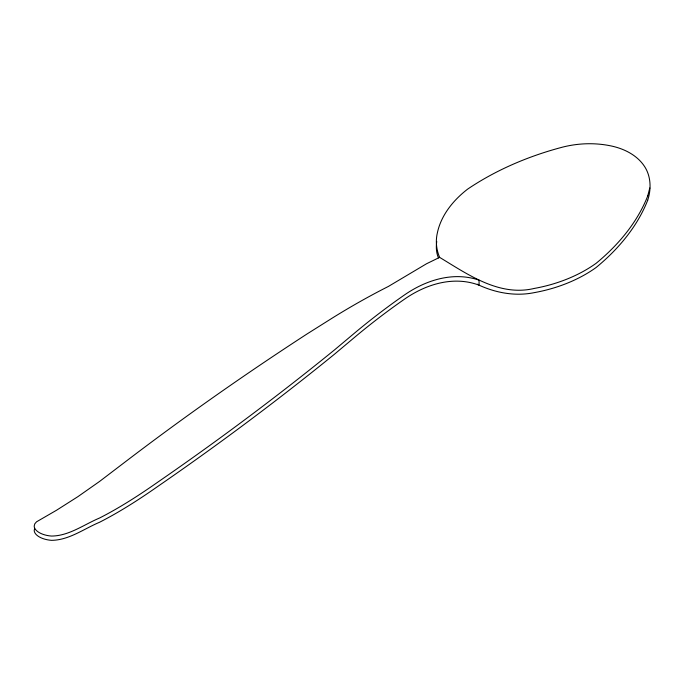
<?xml version="1.0" encoding="UTF-8"?>
<svg xmlns="http://www.w3.org/2000/svg" width="684" height="684" viewBox="0 0 684 684"><rect width="100%" height="100%" fill="white"/><g stroke="black" fill="none" stroke-linecap="round" stroke-linejoin="round"><path stroke-width="1.03" d="M436.743 241.461C435.956 246.958 436.187 252.781 438.47 257.911M647.705 195.992L649.8 187.963M647.705 200.198C651.57 188.656 650.971 175.113 643.576 165.066A67.571 46.828 -12.8 0 0 610.094 145.735C594.499 142.623 578.322 143.187 562.915 147.043A237.57 155.43 -7.7 0 0 467.634 189.126A114.715 75.052 -7.7 0 0 437.435 232.569C435.409 240.905 436.289 249.523 439.615 257.364C467.847 274.421 499.277 296.805 534.23 288.443A114.715 75.052 -7.7 0 0 596.115 263.306A237.57 155.43 -7.7 0 0 647.714 196M34.593 528.852L34.2 530.339A17.228 8.661 5.7 0 0 51.505 540.334C68.939 540.223 83.961 528.8 99.573 522.251C119.991 511.837 139.28 499.388 158.03 486.256A2841.866 1836.574 -6.8 0 0 334.527 354.167L357.048 335.271A682.572 361.4 -63.8 0 1 403.919 299.575C425.508 284.339 453.261 275.524 479.065 285.16C496.199 293.017 515.599 296.454 534.23 292.641A114.715 75.052 -7.7 0 0 596.115 267.504A237.57 155.43 -7.7 0 0 647.714 200.198M439.615 257.364L426.534 263.759L388.401 286.434A687.813 427.517 -55.9 0 0 332.946 317.658L306.988 333.997A2841.866 1836.574 -6.8 0 0 124.377 462.546L99.573 481.442L77.916 496.644L56.49 510.273L36.517 521.824L34.79 523.841L34.2 526.064A17.228 8.661 5.7 0 0 51.505 536.059C68.939 535.974 83.961 524.56 99.573 518.01C119.999 507.596 139.271 495.113 158.03 481.981A2841.866 1836.574 -6.8 0 0 334.527 349.892L356.638 331.338A687.813 364.179 -63.8 0 1 403.876 295.368C425.516 280.183 453.064 271.291 479.065 280.141L479.065 285.16L477.423 284.211"/></g></svg>
